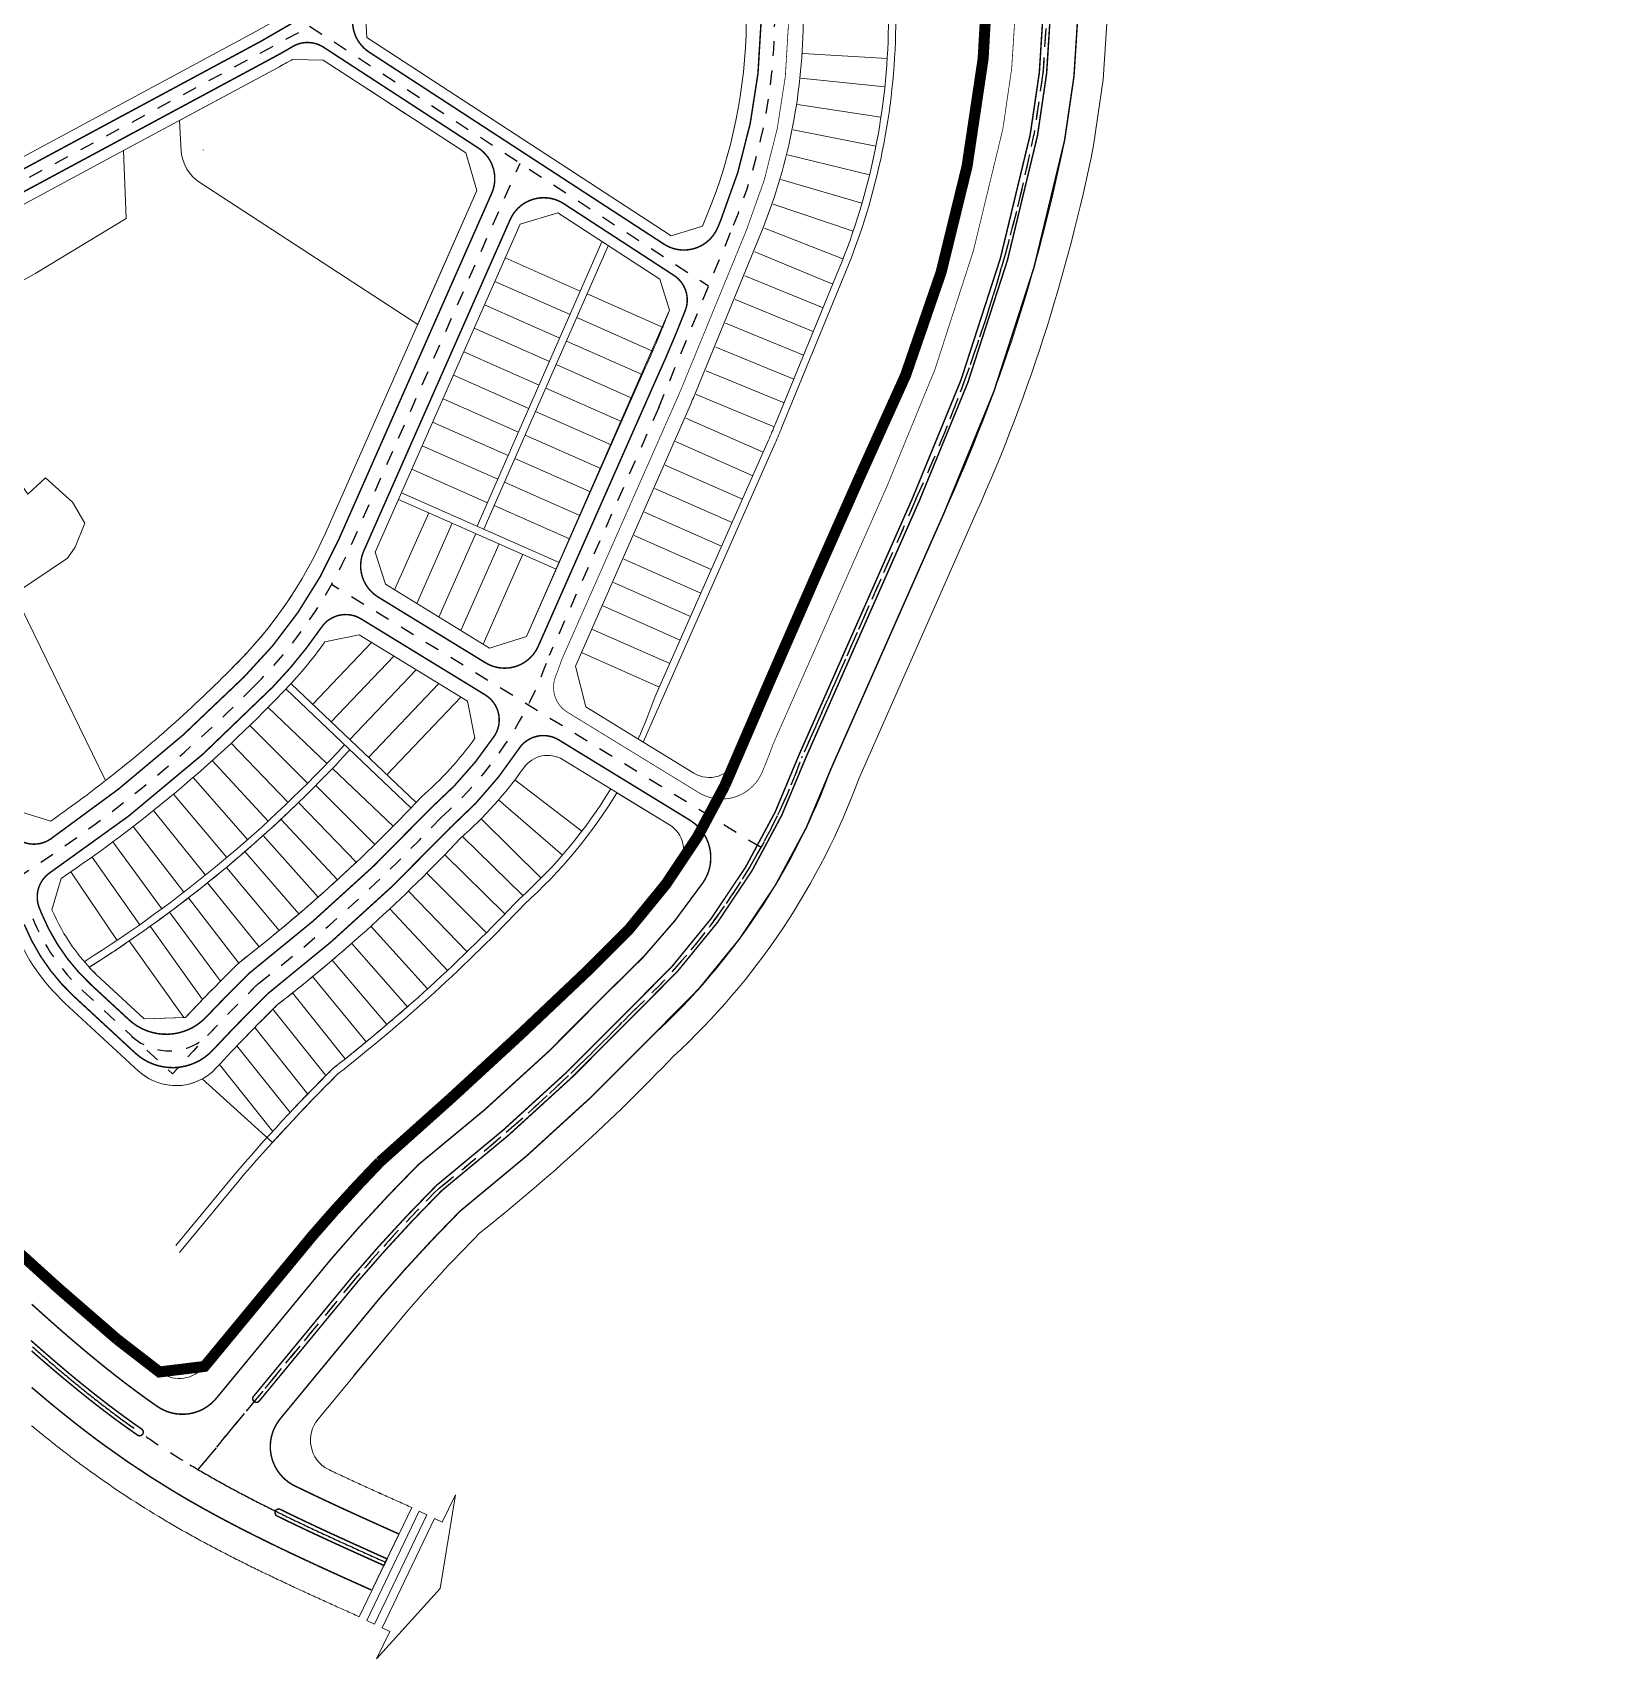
# Model space of a CAD drawing. Extents: x -2063571 to 559285, y 565862 to 1758715.
# Drawn here: x -2062787.53 to -2062776.75, y 566270.82 to 566282.07 of the extents above; entities that cross this region are included whole.
import ezdxf

# ---------------------------------------------------------------- set-up
doc = ezdxf.new("R2010")
doc.units = 0
doc.header["$MEASUREMENT"] = 0
for name, pattern in [('BORDER', [1.75, 0.5, -0.25, 0.5, -0.25, 0, -0.25]), ('DASHDOT', [1, 0.5, -0.25, 0, -0.25]), ('DASHED', [0.75, 0.5, -0.25])]:
    doc.linetypes.add(name, pattern=pattern)
doc.layers.get('0').update_dxf_attribs({"linetype": 'CONTINUOUS'})
for name, color, linetype, lineweight in [('1-RGNC', 30, 'BORDER', 15), ('a-le duong', 6, 'CONTINUOUS', 25), ('DATCHIALO', 4, 'CONTINUOUS', 0), ('k-duongqh', 7, 'CONTINUOUS', 0), ('k-viahe', 6, 'CONTINUOUS', 15), ('k-vienctrinh', 6, 'CONTINUOUS', 15), ('Q-DUONG', 22, 'CONTINUOUS', 0), ('Q-DUONGGT', 7, 'CONTINUOUS', 0)]:
    doc.layers.add(name, color=color, linetype=linetype, lineweight=lineweight)
doc.layers.add('k-timduong', color=1, linetype='DASHDOT')

# ---------------------------------------------------------------- blocks, each defined once
blk = doc.blocks.new('mtd')
at = {"color": 8}
for p, q in [((-0.75, 0.28), (0, 0.5)), ((0, 0.5), (0.75, 0.28)), ((-0.75, 0.28), (-0.5, 0.28)), ((-0.5, 0.21), (-0.5, 0.28)), ((0.5, 0.21), (0.5, 0.28)), ((0.5, 0.28), (0.75, 0.28)), ((-0.5, 0.21), (0.5, 0.21)), ((-0.5, 0.14), (0.5, 0.14)), ((-0.5, 0.14), (-0.5, 0.07)), ((0.5, 0.14), (0.5, 0.07)), ((-0.5, 0.07), (0.5, 0.07)), ((-0.5, 0), (0.5, 0))]:
    blk.add_line(p, q, dxfattribs=at)
blk = doc.blocks.new('MB')
at = {"color": 8, "ltscale": 2}
blk.add_lwpolyline([(789.35, 440.84), (789.78, 432.42, 0.228292), (794.92, 423.93), (854.3, 385.26), (870.42, 421.75), (867.39, 431.98), (828.53, 457.28), (820.16, 457.5, -0.007884), (816.08, 455.22), (789.35, 440.84)], format="xyb", close=True, dxfattribs=at)
at = {"layer": '1-RGNC', "color": 8, "linetype": 'DASHED', "lineweight": 0, "ltscale": 10, "const_width": 3, "flags": 128}
blk.add_lwpolyline([(836.36, 1557.52), (824.73, 1554.37, -0.02913), (686.86, 1426.09), (658.16, 1410.93), (628.52, 1400.56, -0.065655), (488.95, 1377.55, 0.135805), (394.2, 1346.98), (368.67, 1332.2), (265.12, 1270.63), (210.26, 1236.57, -0.000239), (210.25, 1236.56), (76.34, 1153.57), (176.88, 980.42, -0.269581), (176.86, 952.27), (118.85, 852.64), (54.36, 741.86, 0.174044), (38.06, 657.4), (76.44, 340.23), (112.05, 341.59, -0.055379), (222.68, 330.31), (297.32, 317.04), (413.16, 290.21), (598.28, 247.49, -0.103671), (682.73, 190.86, -0.002869), (724.94, 151.49, 0.015436), (772.3, 108.65), (783.87, 99.71), (796.17, 101.22), (825.68, 136.94, -0.014866), (843.98, 156.98, 0.010718), (900.88, 209.35, 0.098293), (937.95, 259.45, -0.003906), (975.06, 344.33, 0.115408), (1010.09, 487.34), (1017.86, 579.98), (1034.81, 674.38), (1039.28, 743.1), (1048.22, 1244.45, -0.007521), (1054.49, 1343.66, -0.083133), (1067.75, 1394.08), (1097.12, 1460.95, 0.274876), (1096.12, 1469.07, -0.085197), (1088.25, 1483.85, 0.250183), (1082.79, 1489.05), (836.36, 1557.52)], format="xyb", dxfattribs=at)
at = {"layer": 'a-le duong', "color": 8, "extrusion": (-0.01066, 0.000859757, 0.999943)}
blk.add_line((795.89, 432.77, -0.16), (795.91, 432.79, -0.86), dxfattribs=at)
at = {"layer": 'DATCHIALO', "color": 8}
for p, q in [((927.41, 359.72), (948.45, 350.42)), ((927.41, 359.72), (948.45, 350.42)), ((927.41, 359.72), (948.45, 350.42)), ((924.58, 353.32), (945.62, 344.02)), ((924.58, 353.32), (945.62, 344.02)), ((924.58, 353.32), (945.62, 344.02)), ((921.75, 346.91), (942.79, 337.62)), ((921.75, 346.91), (942.79, 337.62)), ((921.75, 346.91), (942.79, 337.62)), ((918.92, 340.51), (939.96, 331.21)), ((918.92, 340.51), (939.96, 331.21)), ((918.92, 340.51), (939.96, 331.21)), ((916.1, 334.11), (937.13, 324.81)), ((916.1, 334.11), (937.13, 324.81)), ((916.1, 334.11), (937.13, 324.81)), ((913.27, 327.71), (934.3, 318.41)), ((913.27, 327.71), (934.3, 318.41)), ((913.27, 327.71), (934.3, 318.41)), ((910.44, 321.3), (931.47, 312.01)), ((910.44, 321.3), (931.47, 312.01)), ((910.44, 321.3), (931.47, 312.01)), ((907.61, 314.9), (928.65, 305.6)), ((907.61, 314.9), (928.65, 305.6)), ((907.61, 314.9), (928.65, 305.6)), ((904.78, 308.5), (925.82, 299.2)), ((904.78, 308.5), (925.82, 299.2)), ((904.78, 308.5), (925.82, 299.2)), ((901.95, 302.09), (922.99, 292.8)), ((901.95, 302.09), (922.99, 292.8)), ((901.95, 302.09), (922.99, 292.8)), ((899.12, 295.69), (920.16, 286.4)), ((899.12, 295.69), (920.16, 286.4)), ((899.12, 295.69), (920.16, 286.4))]:
    blk.add_line(p, q, dxfattribs=at)
at = {"layer": 'DATCHIALO', "color": 8, "flags": 128}
for points in [[(914.34, 272.25, 0.023013), (918.92, 283.6), (948.45, 350.42), (949.91, 353.73, 0.006649), (951.71, 357.96), (969.08, 400.27, 0.094448), (982.6, 466.59), (983.78, 558.67)], [(915.72, 271.41), (950.28, 349.61), (951.74, 352.92, 0.006649), (953.56, 357.2), (970.93, 399.51, 0.094448), (984.6, 466.56), (985.79, 559.28)]]:
    blk.add_lwpolyline(points, format="xyb", dxfattribs=at)
at = {"layer": 'DATCHIALO', "color": 8}
for points in [[(959.31, 459.13), (982.27, 457.71)], [(958.75, 452.41), (981.63, 450.01)], [(957.83, 445.21), (980.57, 441.76)], [(956.62, 438.32), (979.19, 433.86)], [(955.12, 431.48), (977.46, 426.03)], [(953.3, 424.72), (975.38, 418.28)], [(951.2, 418.05), (972.97, 410.63)], [(948.79, 411.48), (970.21, 403.1)], [(946.16, 404.99), (967.43, 396.26)], [(943.5, 398.52), (964.78, 389.78)], [(940.84, 392.04), (962.12, 383.31)], [(938.18, 385.56), (959.46, 376.83)], [(935.52, 379.09), (956.8, 370.35)], [(932.87, 372.61), (954.14, 363.88)], [(930.21, 366.14), (951.45, 357.32)]]:
    blk.add_lwpolyline(points, dxfattribs=at)
at = {"layer": 'k-duongqh', "color": 8, "ltscale": 0.5}
for p, q in [((1034.48, 473.39), (1033.18, 452.88)), ((1033.18, 452.88), (1030.61, 435.37)), ((997.87, 334.1), (967.07, 264.41)), ((849.18, 55.53), (841.81, 40.21)), ((841.81, 40.21), (841.49, 40.35))]:
    blk.add_line(p, q, dxfattribs=at)
for centre, radius, start, end in [((574.49, 526.93), 465.22, 335.5117, 348.649), ((793.2, 327.76), 185.05, 312.5707, 339.9811), ((845.12, 48.42), 8.84, 245.821, 245.8228)]:
    blk.add_arc(centre, radius, start, end, dxfattribs=at)
at = {"layer": 'k-timduong', "color": 8, "linetype": 'DASHDOT', "ltscale": 6}
for p, q in [((678.57, 387.77), (822.93, 465.44)), ((824.82, 466.56), (933.59, 395.73)), ((824.82, 466.56), (933.59, 395.73)), ((919.98, 362.56), (890.1, 294.96)), ((919.98, 362.56), (890.1, 294.96)), ((919.98, 362.56), (890.1, 294.96)), ((947.88, 242.64), (830.78, 314.32)), ((947.88, 242.64), (830.78, 314.32)), ((762.96, 203.62), (776.4, 191.2)), ((762.96, 203.62), (787.47, 180.97))]:
    blk.add_line(p, q, dxfattribs=at)
for points in [[(1177.17, 1581.42), (1103.68, 1437.62), (1076.73, 1372.67, 0.047424), (1072.58, 1353.14, 0.028441), (1069.28, 1324.22), (1063.73, 1226.57), (1062.56, 1110.69), (1055.26, 714.73, -0.021541), (1046.68, 640.09, 0.045373), (1028.16, 521.28), (1026, 473.85), (1024.72, 453.77), (1022.24, 436.83, -0.05729), (990.11, 337.58), (959.18, 267.58, -0.120977), (912.43, 197.55, -0.035254), (860.09, 149.83, 0.01912), (837.27, 125.12), (794.39, 73.12)], [(744.91, 234.34, 0.056891), (809.6, 286.51, 0.093545), (836.25, 325.25), (882.19, 429.2)], [(744.91, 234.34, 0.056891), (809.6, 286.51, 0.093545), (836.25, 325.25), (882.19, 429.2)], [(749.32, 106.54), (749.69, 106.21), (750.07, 105.88), (750.44, 105.55), (750.82, 105.22), (751.2, 104.89), (751.57, 104.56), (751.95, 104.23), (752.33, 103.91), (752.7, 103.58), (753.08, 103.25), (753.46, 102.92), (753.84, 102.6), (754.22, 102.27), (754.6, 101.95), (754.98, 101.62), (755.36, 101.3), (755.74, 100.97), (756.12, 100.65), (756.5, 100.32), (756.88, 100), (757.26, 99.68), (757.65, 99.36), (758.03, 99.04), (758.41, 98.72), (758.8, 98.39), (759.18, 98.08), (759.57, 97.76), (759.95, 97.44), (760.34, 97.12), (760.72, 96.8), (761.11, 96.48), (761.5, 96.17), (761.89, 95.85), (762.27, 95.54), (762.66, 95.22), (763.05, 94.91), (763.44, 94.59), (763.83, 94.28), (764.22, 93.97), (764.61, 93.66), (765, 93.35), (765.4, 93.04), (765.79, 92.73), (766.18, 92.42), (766.57, 92.11), (766.97, 91.8), (767.36, 91.49), (767.76, 91.19), (768.15, 90.88), (768.55, 90.58), (768.95, 90.27), (769.34, 89.97), (769.74, 89.67), (770.14, 89.36), (770.54, 89.06), (770.94, 88.76), (771.34, 88.46), (771.74, 88.16), (772.14, 87.86), (772.54, 87.57), (772.94, 87.27), (773.35, 86.97), (773.75, 86.68, 0.022171), (792.21, 74.42), (792.64, 74.16), (793.07, 73.9), (793.5, 73.65), (794.39, 73.12), (794.39, 73.12), (794.79, 72.89), (795.22, 72.63), (795.65, 72.38), (796.09, 72.13), (796.52, 71.88), (796.95, 71.63), (797.39, 71.38), (797.82, 71.14), (798.26, 70.89), (798.69, 70.64), (799.13, 70.4), (799.56, 70.15), (800, 69.91), (800.44, 69.67), (800.87, 69.42), (801.31, 69.18), (801.75, 68.94), (802.19, 68.7), (802.63, 68.46), (803.07, 68.22), (803.51, 67.98), (803.95, 67.75), (804.39, 67.51), (804.83, 67.27), (805.27, 67.04), (805.71, 66.8), (806.15, 66.57), (806.59, 66.34), (807.04, 66.1), (807.48, 65.87), (807.92, 65.64), (808.36, 65.41), (808.81, 65.18), (809.25, 64.95), (809.7, 64.72), (810.14, 64.49), (810.59, 64.26), (811.03, 64.04), (811.48, 63.81), (811.92, 63.58), (812.37, 63.36), (812.82, 63.13), (813.26, 62.91), (813.71, 62.68), (814.16, 62.46), (814.61, 62.24), (815.05, 62.01), (815.5, 61.79), (815.95, 61.57), (816.4, 61.35), (816.85, 61.13), (817.3, 60.91), (817.74, 60.69), (818.19, 60.47), (818.64, 60.25), (819.09, 60.03), (819.54, 59.82), (819.99, 59.6), (820.44, 59.38), (820.9, 59.17), (821.35, 58.95), (821.8, 58.73), (822.25, 58.52), (822.7, 58.3), (823.15, 58.09), (823.6, 57.88), (824.06, 57.66), (824.51, 57.45), (824.96, 57.24), (825.41, 57.02), (825.87, 56.81), (826.32, 56.6), (826.77, 56.39), (827.22, 56.18), (827.68, 55.97), (828.13, 55.75), (828.59, 55.54), (829.04, 55.33), (829.49, 55.12), (829.95, 54.91), (830.4, 54.71), (830.86, 54.5), (831.31, 54.29), (831.76, 54.08), (832.22, 53.87), (832.67, 53.66), (833.13, 53.45), (833.58, 53.25), (834.04, 53.04), (834.49, 52.83), (834.95, 52.63), (835.4, 52.42), (835.86, 52.21), (836.31, 52.01), (836.77, 51.8), (837.22, 51.59), (837.68, 51.39), (838.14, 51.18), (838.59, 50.98), (839.05, 50.77), (839.5, 50.56), (839.96, 50.36), (840.41, 50.15), (840.87, 49.95), (841.33, 49.74), (841.78, 49.54), (842.24, 49.33), (842.69, 49.13), (843.15, 48.92), (843.61, 48.72), (844.06, 48.51), (844.52, 48.31), (844.98, 48.1), (845.49, 47.87)]]:
    blk.add_lwpolyline(points, format="xyb", dxfattribs=at)
at = {"layer": 'k-timduong', "color": 8, "ltscale": 10}
blk.add_lwpolyline([(1163.59, 1554.84), (1103.68, 1437.62), (1076.73, 1372.67, 0.047424), (1072.58, 1353.14, 0.028441), (1069.28, 1324.22), (1063.73, 1226.57), (1062.56, 1110.69), (1055.26, 714.73, -0.021541), (1046.68, 640.09, 0.045373), (1028.16, 521.28), (1026, 473.85), (1024.72, 453.77), (1022.24, 436.83, -0.05729), (990.11, 337.58), (959.18, 267.58, -0.120977), (912.43, 197.55, -0.035254), (860.09, 149.83, 0.01912), (837.27, 125.12), (794.39, 73.12)], format="xyb", dxfattribs=at)
at = {"layer": 'k-timduong', "color": 8, "ltscale": 5}
blk.add_lwpolyline([(919.98, 362.56), (940.39, 412.29, 0.094448), (951.61, 467.33), (952.9, 567.88, -0.038482), (954.96, 590.85, -0.038482)], format="xyb", dxfattribs=at)
at = {"layer": 'k-timduong', "color": 8, "linetype": 'DASHDOT', "ltscale": 6}
for centre, radius, start, end in [((793.2, 327.76), 102.3, 311.1963, 341.2998), ((793.2, 327.76), 102.3, 311.1963, 341.2998), ((793.2, 327.76), 102.3, 311.1963, 341.2998), ((548.28, 544.43), 428.68, 307.7739, 316.7634), ((548.28, 544.43), 428.68, 307.7739, 316.7634), ((800.29, 244.01), 55, 202.0993, 227.2495), ((800.29, 244.01), 55, 202.0993, 227.2495), ((1171.7, -160.73), 514.2, 134.5678, 138.3532), ((1171.7, -160.73), 514.2, 134.5678, 136.6978), ((1171.7, -160.73), 514.2, 134.5678, 136.6978), ((786.58, 202.21), 15, 227.2495, 316.6978), ((786.58, 202.21), 15, 227.2495, 316.6978)]:
    blk.add_arc(centre, radius, start, end, dxfattribs=at)
at = {"layer": 'k-viahe', "color": 8}
for p, q in [((828.53, 457.28), (820.16, 457.5)), ((828.53, 457.28), (820.16, 457.5)), ((867.39, 431.98), (828.53, 457.28)), ((867.39, 431.98), (828.53, 457.28)), ((867.39, 431.98), (828.53, 457.28)), ((816.08, 455.22), (774.06, 432.61)), ((816.08, 455.22), (774.06, 432.61)), ((816.08, 455.22), (774.06, 432.61)), ((840.88, 449.24), (850.94, 442.69)), ((870.42, 421.75), (867.39, 431.98)), ((870.42, 421.75), (867.39, 431.98)), ((870.42, 421.75), (867.39, 431.98)), ((829.16, 328.38), (870.42, 421.75)), ((829.16, 328.38), (870.42, 421.75)), ((904.51, 407.8), (870.49, 330.25)), ((906.21, 406.7), (872.32, 329.44)), ((878.16, 403.39), (898.61, 394.35)), ((875.33, 396.99), (895.8, 387.94)), ((900.44, 393.55), (921.15, 384.39)), ((872.5, 390.58), (892.98, 381.53)), ((869.67, 384.18), (890.17, 375.12)), ((897.63, 387.13), (918.32, 377.99)), ((894.81, 380.72), (915.49, 371.59)), ((866.84, 377.78), (887.36, 368.71)), ((864.01, 371.38), (884.55, 362.3)), ((892, 374.31), (912.66, 365.18)), ((889.19, 367.9), (909.83, 358.78)), ((861.18, 364.97), (881.74, 355.89)), ((858.35, 358.57), (878.92, 349.48)), ((886.38, 361.49), (907, 352.38)), ((883.57, 355.08), (904.17, 345.98)), ((855.53, 352.17), (876.11, 343.07)), ((880.75, 348.67), (901.34, 339.57)), ((852.7, 345.76), (873.3, 336.66)), ((849.87, 339.36), (892.86, 320.37)), ((877.94, 342.26), (898.52, 333.17)), ((849.06, 337.53), (892.05, 318.54)), ((875.13, 335.85), (895.69, 326.77)), ((857.29, 333.9), (848, 312.87)), ((863.69, 331.07), (854.02, 309.18)), ((870.1, 328.24), (860.05, 305.49)), ((876.5, 325.41), (866.07, 301.8)), ((882.9, 322.58), (872.09, 298.12)), ((841.68, 298.56), (825.65, 281.72)), ((847.79, 294.82), (830.72, 276.9)), ((853.9, 291.08), (835.79, 272.07)), ((818.4, 285.87, 0), (852.44, 253.46)), ((819.77, 287.32), (853.82, 254.91)), ((860, 287.34), (840.86, 267.24)), ((866.03, 283.66), (845.86, 262.48)), ((813.51, 280.85), (829.51, 265.52)), ((808.53, 275.93), (824.28, 260.18)), ((803.46, 271.11), (818.94, 254.95)), ((798.29, 266.37), (813.48, 249.83)), ((847.56, 248.44), (831.06, 264.24)), ((793.03, 261.73), (807.91, 244.82)), ((842.59, 243.5), (826.47, 259.53)), ((787.68, 257.19), (802.22, 239.92)), ((837.54, 238.65), (821.78, 254.91)), ((782.23, 252.73), (796.42, 235.14)), ((832.41, 233.87), (817.01, 250.37)), ((776.69, 248.38), (790.5, 230.47)), ((827.19, 229.17), (812.14, 245.91)), ((771.14, 244.17), (784.55, 225.98)), ((821.89, 224.56), (807.19, 241.54)), ((765.5, 240.02), (778.49, 221.61)), ((816.5, 220.03), (802.14, 237.25)), ((759.74, 236.04), (772.33, 217.36)), ((811.02, 215.59), (797.01, 233.05)), ((805.5, 211.18), (791.79, 228.94)), ((800.54, 206.24), (786.6, 225.01)), ((795.65, 201.23), (781.37, 221.2)), ((790.55, 196.32), (775.64, 217.19)), ((836.3, 216.54), (851.48, 199.26)), ((831, 211.96), (845.9, 194.44)), ((825.63, 207.47), (840.25, 189.71)), ((820.19, 203.07), (834.52, 185.07)), ((814.81, 198.59), (829.23, 180.49)), ((809.84, 193.59), (824.29, 175.46)), ((805.02, 188.57), (819.49, 170.4)), ((800.25, 183.48), (814.76, 165.27))]:
    blk.add_line(p, q, dxfattribs=at)
for points in [[(681.04, 453.99), (686.12, 462.8), (838.28, 507.78), (846.98, 503.06), (847.99, 499.63, -0.303811), (845.01, 490.07), (832.03, 479.61, -0.046261), (810.19, 465.11), (702.08, 406.95), (692, 411.28, -0.006793), (681.04, 453.99)], [(681.04, 453.99), (686.12, 462.8), (838.28, 507.78), (846.98, 503.06), (847.99, 499.63, -0.303811), (845.01, 490.07), (832.03, 479.61, -0.046261), (810.19, 465.11), (702.08, 406.95), (692, 411.28, -0.006793), (681.04, 453.99)], [(836.88, 98.71), (849.91, 114.51, -0.018468), (871.1, 137.5, 0.034507), (924, 185.77, 0.11947), (974.5, 261.42), (1005.16, 330.82, 0.057473), (1038.5, 434), (1041.15, 452.04), (1042.46, 472.81), (1041.15, 452.04), (1038.5, 434, -0.057473), (1005.16, 330.82), (974.5, 261.42, -0.11947), (924, 185.77, -0.034507), (871.1, 137.5, 0.018468), (849.91, 114.51), (827.11, 86.86, 0.474704), (829.83, 73.18), (830.67, 72.79), (831.11, 72.58), (831.55, 72.37), (831.99, 72.16), (832.43, 71.96), (832.87, 71.75), (833.31, 71.54), (833.75, 71.34), (834.2, 71.13), (834.64, 70.92), (835.08, 70.72), (835.53, 70.51), (835.97, 70.31), (836.42, 70.1), (836.86, 69.9), (837.31, 69.69), (837.75, 69.49), (838.2, 69.28), (838.65, 69.08), (839.09, 68.87), (839.54, 68.67), (839.99, 68.46), (840.43, 68.26), (840.88, 68.05), (841.33, 67.85), (841.78, 67.64), (842.23, 67.44), (842.68, 67.24), (843.13, 67.03), (843.58, 66.83), (844.03, 66.62), (844.48, 66.42), (844.93, 66.22), (845.38, 66.01), (845.83, 65.81), (846.29, 65.6), (846.74, 65.4), (847.19, 65.2), (847.64, 64.99), (848.1, 64.79), (848.55, 64.59), (849, 64.38), (849.46, 64.18), (849.91, 63.97), (850.37, 63.77), (850.82, 63.56), (851.28, 63.36), (851.73, 63.16), (852.19, 62.95), (852.64, 62.75), (838.34, 33), (838.22, 33.05, -0.000008), (838.22, 33.05), (837.76, 33.26, -0.000012), (837.76, 33.26), (837.3, 33.46, -0.000016), (837.3, 33.46), (836.85, 33.67, -0.00002), (836.85, 33.67), (836.39, 33.87, -0.000025), (836.39, 33.87), (835.93, 34.08, -0.000029), (835.93, 34.08), (835.47, 34.28, -0.000033), (835.47, 34.28), (835.02, 34.49, -0.000038), (835.01, 34.49), (834.56, 34.69, -0.000042), (834.56, 34.7), (834.1, 34.9, -0.000046), (834.1, 34.9), (833.64, 35.11, -0.00005), (833.64, 35.11), (833.18, 35.31, -0.000054), (833.18, 35.32), (832.72, 35.52, -0.000058), (832.72, 35.52), (832.26, 35.73, -0.000062), (832.26, 35.73), (831.8, 35.94, -0.000067), (831.8, 35.94), (831.34, 36.14, -0.000071), (831.34, 36.15), (830.88, 36.35, -0.000075), (830.88, 36.35), (830.42, 36.56, -0.000079), (830.42, 36.56), (829.96, 36.77, -0.000083), (829.96, 36.77), (829.5, 36.98, -0.000088), (829.5, 36.98), (829.04, 37.19, -0.000092), (829.04, 37.19), (828.58, 37.39, -0.000096), (828.58, 37.4), (828.12, 37.6, -0.0001), (828.12, 37.61), (827.66, 37.81, -0.000104), (827.65, 37.82), (827.2, 38.02, -0.000108), (827.19, 38.03), (826.74, 38.23, -0.000112), (826.73, 38.24), (826.28, 38.45, -0.000117), (826.27, 38.45), (825.81, 38.66, -0.000121), (825.81, 38.66), (825.35, 38.87, -0.000125), (825.34, 38.87), (824.89, 39.08, -0.000129), (824.88, 39.08), (824.43, 39.29, -0.000133), (824.42, 39.29), (823.97, 39.5, -0.000137), (823.96, 39.51), (823.5, 39.72, -0.000142), (823.49, 39.72), (823.04, 39.93, -0.000146), (823.03, 39.93), (822.58, 40.14, -0.00015), (822.57, 40.15), (822.11, 40.36, -0.000154), (822.11, 40.36), (821.65, 40.57, -0.000158), (821.64, 40.58), (821.19, 40.79, -0.000163), (821.18, 40.79), (820.73, 41, -0.000167), (820.72, 41.01), (820.26, 41.22, -0.000171), (820.25, 41.22), (819.8, 41.43, -0.000175), (819.79, 41.44), (819.34, 41.65, -0.000179), (819.32, 41.65), (818.87, 41.87, -0.000183), (818.86, 41.87), (818.41, 42.08, -0.000187), (818.4, 42.09), (817.94, 42.3, -0.000192), (817.93, 42.31), (817.48, 42.52, -0.000196), (817.47, 42.53), (817.02, 42.74, -0.0002), (817, 42.74), (816.55, 42.96, -0.000204), (816.54, 42.96), (816.09, 43.18, -0.000208), (816.08, 43.18), (815.62, 43.4, -0.000212), (815.61, 43.4), (815.16, 43.62, -0.000217), (815.15, 43.63), (814.7, 43.84, -0.000221), (814.68, 43.85), (814.23, 44.06, -0.000225), (814.22, 44.07), (813.77, 44.29, -0.000229), (813.75, 44.29), (813.3, 44.51, -0.000233), (813.29, 44.51), (812.84, 44.73, -0.000237), (812.82, 44.74), (812.37, 44.96, -0.000242), (812.36, 44.96), (811.91, 45.18, -0.000246), (811.9, 45.19), (811.44, 45.41), (810.97, 45.63), (810.51, 45.86), (810.04, 46.09), (809.58, 46.32), (809.11, 46.54), (808.65, 46.77), (808.19, 47), (807.72, 47.23), (807.26, 47.46), (806.79, 47.7), (806.33, 47.93), (805.86, 48.16), (805.4, 48.39), (804.93, 48.63), (804.47, 48.86), (804, 49.1), (803.54, 49.33), (803.08, 49.57), (802.61, 49.81), (802.15, 50.05), (801.68, 50.29), (801.22, 50.53), (800.75, 50.77), (800.29, 51.01), (799.83, 51.25), (799.36, 51.49), (798.9, 51.74), (798.44, 51.98), (797.97, 52.23), (797.51, 52.48), (797.05, 52.72), (796.58, 52.97), (796.12, 53.22), (795.66, 53.47), (795.2, 53.72), (794.73, 53.97), (794.27, 54.22), (793.81, 54.48), (793.35, 54.73), (792.89, 54.98), (792.42, 55.24), (791.96, 55.5), (791.5, 55.75), (791.04, 56.01), (790.58, 56.27), (790.12, 56.53), (789.66, 56.79), (789.2, 57.06), (788.74, 57.32), (788.28, 57.58), (787.82, 57.85), (787.36, 58.12), (786.9, 58.38), (786.46, 58.64, -0.000068), (786.45, 58.65), (786.01, 58.9), (785.07, 59.46), (784.61, 59.73), (784.16, 60.01), (783.71, 60.28, -0.022187), (764.02, 73.36), (763.59, 73.67), (763.16, 73.98), (762.73, 74.3), (762.31, 74.61), (761.88, 74.93), (761.45, 75.25), (761.03, 75.57), (760.6, 75.89), (760.18, 76.21), (759.76, 76.53), (759.34, 76.85), (758.92, 77.17), (758.5, 77.49), (758.08, 77.82), (757.66, 78.14), (757.24, 78.46), (756.82, 78.79), (756.41, 79.11), (755.99, 79.44), (755.58, 79.77), (755.16, 80.09), (754.75, 80.42), (754.34, 80.75), (753.93, 81.08), (753.51, 81.4), (753.1, 81.73), (752.69, 82.06), (752.29, 82.39), (751.88, 82.72), (751.47, 83.05), (751.06, 83.39), (750.66, 83.72), (750.25, 84.05), (749.85, 84.38), (749.44, 84.72), (749.04, 85.05)], [(817.46, 284.89, 0.036072), (829, 298.72), (838.33, 300.61), (867.87, 282.53), (869.9, 272.46, -0.057819), (855.2, 256.37, -0.039743), (805.75, 211.44, 0.01011), (791.01, 196.34), (779.74, 195.94), (767.81, 206.97, -0.105307), (754.59, 225.69), (757.11, 234.25, 0.052814), (817.46, 284.89)], [(817.46, 284.89, 0.036072), (829, 298.72), (838.33, 300.61), (867.87, 282.53), (869.9, 272.46, -0.057819), (855.2, 256.37, -0.039743), (805.75, 211.44, 0.01011), (791.01, 196.34), (779.74, 195.94), (767.81, 206.97, -0.105307), (754.59, 225.69), (757.11, 234.25, 0.052814), (817.46, 284.89)], [(817.46, 284.89, 0.036072), (829, 298.72), (838.33, 300.61), (867.87, 282.53), (869.9, 272.46, -0.057819), (855.2, 256.37, -0.039743), (805.75, 211.44, 0.01011), (791.01, 196.34), (779.74, 195.94), (767.81, 206.97, -0.105307), (754.59, 225.69), (757.11, 234.25, 0.052814), (817.46, 284.89)], [(817.46, 284.89, 0.036072), (829, 298.72), (838.33, 300.61), (867.87, 282.53), (869.9, 272.46, -0.057819), (855.2, 256.37, -0.039743), (805.75, 211.44, 0.01011), (791.01, 196.34), (779.74, 195.94), (767.81, 206.97, -0.105307), (754.59, 225.69), (757.11, 234.25, 0.052814), (817.46, 284.89)], [(796.17, 101.22, -0.382648), (784.29, 99.42, -0.001057), (783.49, 100), (783.1, 100.28), (782.73, 100.56), (782.35, 100.84), (781.97, 101.11), (781.6, 101.39), (781.22, 101.67), (780.85, 101.95), (780.47, 102.24), (780.1, 102.52), (779.72, 102.8), (779.35, 103.09), (778.98, 103.37), (778.6, 103.66), (778.23, 103.95), (777.86, 104.23), (777.49, 104.52), (777.11, 104.81), (776.74, 105.1), (776.37, 105.4), (776, 105.69), (775.63, 105.98), (775.26, 106.27), (774.89, 106.57), (774.52, 106.86), (774.15, 107.16), (773.78, 107.46), (773.41, 107.75), (773.04, 108.05), (772.67, 108.35), (772.3, 108.65), (771.93, 108.95), (771.56, 109.25), (771.2, 109.55), (770.83, 109.86), (770.46, 110.16), (770.09, 110.46), (769.73, 110.77), (769.36, 111.07), (768.99, 111.38), (768.63, 111.68), (768.26, 111.99), (767.89, 112.3), (767.53, 112.61), (767.16, 112.92), (766.8, 113.23), (766.43, 113.54), (766.07, 113.85), (765.7, 114.16), (765.34, 114.47), (764.97, 114.79), (764.61, 115.1), (764.24, 115.41), (763.88, 115.73), (763.51, 116.04), (763.15, 116.36), (762.79, 116.68), (762.42, 116.99), (762.06, 117.31), (761.69, 117.63), (761.33, 117.95), (760.97, 118.26), (760.61, 118.58), (760.25, 118.9), (759.88, 119.22), (759.52, 119.55), (759.16, 119.87), (758.8, 120.19), (758.43, 120.51), (758.07, 120.84), (757.71, 121.16), (757.35, 121.49), (756.98, 121.81), (756.62, 122.14), (756.26, 122.46), (755.9, 122.79), (755.53, 123.11), (755.17, 123.44), (754.81, 123.77), (754.45, 124.1), (754.09, 124.43), (753.72, 124.76), (753.36, 125.09), (753, 125.42), (752.64, 125.75), (752.27, 126.08), (751.91, 126.41), (751.55, 126.74), (751.19, 127.07), (750.83, 127.4), (750.46, 127.74), (750.1, 128.07), (749.74, 128.4), (749.38, 128.74), (749.02, 129.07)], [(744.51, 219.92, 0.109975), (758.12, 200.27), (778.17, 181.73, 0.414581), (799.38, 182.58, -0.01179), (815.98, 199.75, 0.038765), (865.97, 245.2, 0.058728), (883.17, 264.38, -0.39548), (893.89, 266.6), (922.94, 248.82, -0.428927), (925.37, 237.49, -0.058461), (900.88, 209.35, -0.036043), (849.1, 162.18, 0.019745), (824.64, 135.73), (796.17, 101.21)], [(906.89, 258.64, -0.073572), (882.01, 228.68, -0.037442), (831.19, 182.44, 0.020717), (803.95, 153.08), (788.36, 134.18)], [(908.6, 257.6, -0.073407), (883.41, 227.25, -0.037333), (832.51, 180.94, 0.020647), (805.49, 151.8), (789.37, 132.26)]]:
    blk.add_lwpolyline(points, format="xyb", dxfattribs=at)
for points in [[(845.48, 314.41), (873.87, 297.03), (883.93, 300.17), (915.31, 371.17, 0.01301), (922.95, 389.11), (920.26, 397.55), (892.46, 415.65), (882.23, 412.61), (842.73, 323.21)], [(845.48, 314.41), (873.87, 297.03), (883.93, 300.17), (915.31, 371.17, 0.01301), (922.95, 389.11), (920.26, 397.55), (892.46, 415.65), (882.23, 412.61), (842.73, 323.21)], [(845.48, 314.41), (873.87, 297.03), (883.93, 300.17), (915.31, 371.17, 0.01301), (922.95, 389.11), (920.26, 397.55), (892.46, 415.65), (882.23, 412.61), (842.73, 323.21)], [(821.78, 254.91, -0.004666), (817.01, 250.37), (832.41, 233.87, 0.004164), (837.54, 238.65)], [(817.01, 250.37, -0.004673), (812.14, 245.91), (827.19, 229.17, 0.004169), (832.41, 233.87)], [(812.14, 245.91, -0.00468), (807.19, 241.54), (821.89, 224.56, 0.004175), (827.19, 229.17)], [(807.19, 241.54, -0.004688), (802.14, 237.25), (816.5, 220.03, 0.004182), (821.89, 224.56)], [(802.14, 237.25, -0.004699), (797.01, 233.05), (811.02, 215.58, 0.004191), (816.5, 220.03)], [(797.01, 233.05, -0.004703), (791.79, 228.94), (805.5, 211.18, -0.000174), (805.75, 211.44, 0.003981), (811.02, 215.58)], [(791.79, 228.94, -0.004613), (786.6, 225.01), (800.54, 206.24, -0.003354), (805.5, 211.18)], [(786.6, 225.01, -0.004577), (781.37, 221.2), (795.65, 201.23, -0.003353), (800.54, 206.24)], [(781.37, 221.2, -0.004958), (775.64, 217.19), (790.55, 196.32), (791.01, 196.34, -0.003229), (795.65, 201.23)], [(775.64, 217.19, -0.009229), (764.75, 210.02, 0.019621), (767.81, 206.97), (779.74, 195.94), (790.55, 196.32)], [(836.3, 216.54, -0.00401), (831, 211.96), (845.9, 194.44, 0.00401), (851.48, 199.26)], [(831, 211.96, -0.00401), (825.63, 207.47), (840.25, 189.71, 0.00401), (845.9, 194.44)], [(825.63, 207.47, -0.004011), (820.19, 203.07), (834.52, 185.07, 0.004011), (840.25, 189.71)], [(820.19, 203.07, -0.003073), (815.98, 199.75, 0.000812), (814.81, 198.59), (829.23, 180.49, -0.001431), (831.19, 182.44, 0.002313), (834.52, 185.07)], [(814.81, 198.59, 0.003479), (809.84, 193.59), (824.29, 175.46, -0.003647), (829.23, 180.49)], [(809.84, 193.59, 0.003435), (805.01, 188.58), (819.48, 170.42, -0.003602), (824.29, 175.46)]]:
    blk.add_lwpolyline(points, format="xyb", close=True, dxfattribs=at)
blk.add_lwpolyline([(845.48, 314.41), (873.87, 297.03), (883.93, 300.17), (915.14, 371.32), (922.95, 389.11), (920.26, 397.55), (892.46, 415.65), (882.23, 412.61), (842.73, 323.21)], close=True, dxfattribs=at)
blk.add_lwpolyline([(845.48, 314.41), (873.87, 297.03), (883.93, 300.17), (915.14, 371.32), (922.95, 389.11), (920.26, 397.55), (892.46, 415.65), (882.23, 412.61), (842.73, 323.21)], close=True, dxfattribs=at)
blk.add_lwpolyline([(829.83, 73.18), (830.22, 73), (830.66, 72.79), (831.1, 72.58), (831.54, 72.37), (831.98, 72.17), (832.42, 71.96), (832.87, 71.75), (833.31, 71.55), (833.75, 71.34), (834.19, 71.13), (834.64, 70.93), (835.08, 70.72), (835.52, 70.51), (835.97, 70.31), (836.41, 70.1), (836.86, 69.9), (837.3, 69.69), (837.75, 69.49), (838.2, 69.28), (838.64, 69.08), (839.09, 68.87), (839.54, 68.67), (839.98, 68.46), (840.43, 68.26), (840.88, 68.05), (841.33, 67.85), (841.78, 67.65), (842.23, 67.44), (842.68, 67.24), (843.13, 67.03), (843.58, 66.83), (844.03, 66.63), (844.48, 66.42), (844.93, 66.22), (845.38, 66.01), (845.83, 65.81), (846.28, 65.61), (846.74, 65.4), (847.19, 65.2), (847.64, 64.99), (848.1, 64.79), (848.55, 64.59), (849, 64.38), (849.46, 64.18), (849.91, 63.97), (850.37, 63.77), (850.82, 63.56), (851.28, 63.36), (851.73, 63.16), (851.86, 63.1)], dxfattribs=at)
for centre, radius, start, end in [((745.97, 585.56), 148, 298.2784, 300.0853), ((745.97, 585.56), 148, 298.2784, 300.0853), ((720.31, 376.48), 119, 314.7639, 336.1603), ((720.31, 376.48), 119, 314.7639, 336.1603), ((720.31, 376.48), 119, 314.7639, 336.1603), ((548.73, 543.81), 358.66, 307.9341, 315.4024), ((548.73, 543.81), 358.66, 307.9341, 315.4024), ((576.09, 508.41), 351.02, 302.2504, 317.3704), ((576.09, 508.41), 353.02, 302.3044, 317.3649)]:
    blk.add_arc(centre, radius, start, end, dxfattribs=at)
at = {"layer": 'k-vienctrinh', "color": 8}
for p, q in [((880.76, 261.09), (899, 247.08)), ((880.76, 261.09), (899, 247.08)), ((876.35, 255.66), (893.72, 240.59)), ((871.57, 250.5), (887.95, 234.35)), ((866.52, 245.7), (882.9, 229.55)), ((861.61, 240.72), (877.99, 224.57)), ((856.74, 235.69), (872.99, 219.42)), ((851.78, 230.75), (867.74, 214.25)), ((846.67, 225.95), (862.4, 209.17)), ((841.52, 221.2), (856.98, 204.17))]:
    blk.add_line(p, q, dxfattribs=at)
at = {"layer": 'k-vienctrinh', "color": 8, "lineweight": -2, "ltscale": 0.2}
blk.add_lwpolyline([(769.22, 260.93), (744.36, 311.8), (758.82, 321.51), (760.91, 324.54), (763.51, 331.09), (760.22, 336.78), (752.79, 343.46), (748.05, 338.98), (745.5, 342.74), (740.2, 350.51), (732.26, 362.16), (737.42, 365.17), (725.99, 385.73), (750.19, 399.18), (774.79, 414.12), (774.06, 432.61), (777.98, 434.72)], dxfattribs=at)
blk.add_lwpolyline([(820.02, 311.52), (820.02, 311.52, -0.053084), (804.11, 291.99, -0.032598), (769.22, 260.93)], format="xyb", dxfattribs=at)
at = {"layer": 'Q-DUONGGT', "color": 8, "ltscale": 0.5, "const_width": 0.4}
for points in [[(1025, 473.91), (1023.73, 453.87), (1021.25, 437, -0.057278), (989.2, 337.98), (958.25, 267.96, -0.121076), (911.73, 198.27, -0.035301), (859.42, 150.58, 0.019158), (836.51, 125.76), (809.51, 93.03, 0.944689), (811.06, 91.76), (838.04, 124.47, -0.019081), (860.76, 149.08, 0.035208), (913.13, 196.84, 0.12088), (960.11, 267.21), (991.02, 337.17, 0.057301), (1023.22, 436.65), (1025.72, 453.66), (1026.99, 473.8)], [(948.67, 530.3, 0.505162), (935.83, 540.02), (861.81, 518.13, 0.414214), (855.06, 505.71), (857.12, 498.75, -0.303811), (853.14, 486), (840.25, 475.62), (840.25, 475.62, 0.509819), (841.07, 459.45), (921.39, 407.14, 0.470338), (936.1, 411.73), (936.92, 413.72, 0.094448), (947.86, 467.38), (948.67, 530.3)], [(1034.48, 473.39), (1033.18, 452.88), (1030.61, 435.37, -0.057385), (997.87, 334.1), (967.07, 264.41, -0.120174), (918.39, 191.48, -0.034864), (865.76, 143.48, 0.018787), (843.78, 119.65), (816.84, 86.99, 0.466865), (820.15, 68.98), (820.59, 68.76), (821.03, 68.54), (821.47, 68.33), (821.91, 68.11), (822.36, 67.9), (822.8, 67.68), (823.24, 67.47), (823.68, 67.26), (824.13, 67.04), (824.57, 66.83), (825.01, 66.62), (825.46, 66.41), (825.9, 66.19), (826.35, 65.98), (826.79, 65.77), (827.24, 65.56), (827.69, 65.35), (828.13, 65.14), (828.58, 64.93), (829.02, 64.72), (829.47, 64.51), (829.92, 64.3), (830.37, 64.09), (830.81, 63.88), (831.26, 63.67), (831.71, 63.46), (832.16, 63.26), (832.61, 63.05), (833.06, 62.84), (833.51, 62.63), (833.96, 62.43), (834.41, 62.22), (834.86, 62.01), (835.31, 61.81), (835.76, 61.6), (836.21, 61.39), (836.66, 61.19), (837.11, 60.98), (837.56, 60.77), (838.01, 60.57), (838.47, 60.36), (838.92, 60.16), (839.37, 59.95), (839.82, 59.75), (840.28, 59.54), (840.73, 59.34), (841.18, 59.13), (841.64, 58.93), (842.09, 58.72), (842.54, 58.52), (843, 58.31), (843.45, 58.11), (843.9, 57.9), (844.36, 57.7), (844.81, 57.49), (845.27, 57.29), (845.72, 57.08), (846.18, 56.88), (846.63, 56.68), (847.09, 56.47), (847.54, 56.27), (848, 56.06), (848.46, 55.86), (849.18, 55.53)], [(828.62, 460.8, 0.286025), (820.16, 460.97, -0.010888), (814.66, 457.86), (699.64, 395.99, 0.352959), (695.75, 386.73, 0.009086), (713.1, 330.25, 0.013319), (742.23, 248.69, 0.483495), (754.21, 244.98, 0.047534), (806.95, 289.16, 0.093586), (832.82, 326.76), (874.44, 420.95, 0.367761), (870.75, 433.37), (828.62, 460.8)], [(924.12, 398.61), (894.09, 418.16, 0.462244), (879.49, 413.83), (839.58, 323.5, 0.375714), (843.5, 310.93), (872.76, 293.02, 0.453791), (887.13, 297.51), (918.95, 369.53, 0.013958), (927.2, 388.99, 0.356692), (924.12, 398.61)], [(747.03, 221.69, 0.110083), (760.64, 202.02), (777.27, 186.65, 0.412907), (798.42, 187.43, -0.010477), (813.34, 202.76, 0.03901), (863.19, 248.08, 0.067411), (881.86, 269.57, -0.40501), (892.73, 272), (928.44, 250.14, -0.428547), (932.09, 233.15, -0.058344), (906.48, 203.63, -0.035655), (854.43, 156.19, 0.019445), (830.76, 130.58), (799.39, 92.54, -0.390387), (783.28, 90.33, -0.005986), (778.57, 93.68), (778.37, 93.83), (777.98, 94.12), (777.59, 94.4), (777.21, 94.69), (776.82, 94.98), (776.43, 95.27), (776.04, 95.56), (775.66, 95.85), (775.27, 96.14), (774.88, 96.43), (774.5, 96.73), (774.11, 97.02), (773.73, 97.32), (773.34, 97.61), (772.96, 97.91), (772.58, 98.21), (772.19, 98.5), (771.81, 98.8), (771.43, 99.1), (771.05, 99.4), (770.67, 99.7), (770.29, 100.01), (769.9, 100.31), (769.52, 100.61), (769.14, 100.92), (768.77, 101.22), (768.39, 101.52), (768.01, 101.83), (767.63, 102.14), (767.25, 102.44), (766.87, 102.75), (766.5, 103.06), (766.12, 103.37), (765.74, 103.68), (765.37, 103.99), (764.99, 104.3), (764.61, 104.61), (764.24, 104.93), (763.86, 105.24), (763.49, 105.55), (763.11, 105.87), (762.74, 106.18), (762.37, 106.5), (761.99, 106.81), (761.62, 107.13), (761.25, 107.45), (760.87, 107.76), (760.5, 108.08), (760.13, 108.4), (759.76, 108.72), (759.39, 109.04), (759.01, 109.36), (758.64, 109.68), (758.27, 110), (757.9, 110.32), (757.53, 110.64), (757.16, 110.97), (756.79, 111.29), (756.42, 111.61), (756.05, 111.94), (755.69, 112.26), (755.32, 112.58), (754.95, 112.91), (754.58, 113.24), (754.21, 113.56), (753.84, 113.89), (753.47, 114.22), (753.11, 114.54), (752.74, 114.87), (752.37, 115.2), (752, 115.53), (751.64, 115.86), (751.27, 116.19), (750.9, 116.52), (750.54, 116.85), (750.17, 117.18), (749.8, 117.51), (749.44, 117.84), (749.07, 118.17)], [(841.49, 40.35), (841.04, 40.55, -0.000012), (841.04, 40.55), (840.58, 40.76, -0.000016), (840.58, 40.76), (840.12, 40.96, -0.00002), (840.12, 40.96), (839.67, 41.17, -0.000025), (839.67, 41.17), (839.21, 41.37, -0.000029), (839.21, 41.37), (838.75, 41.58, -0.000033), (838.75, 41.58), (838.3, 41.79, -0.000038), (838.3, 41.79), (837.84, 41.99, -0.000041), (837.84, 41.99), (837.38, 42.2, -0.000046), (837.38, 42.2), (836.92, 42.4, -0.00005), (836.92, 42.4), (836.47, 42.61, -0.000054), (836.47, 42.61), (836.01, 42.81, -0.000058), (836.01, 42.82), (835.55, 43.02, -0.000062), (835.55, 43.02), (835.09, 43.23, -0.000067), (835.09, 43.23), (834.64, 43.43, -0.000071), (834.63, 43.44), (834.18, 43.64, -0.000075), (834.18, 43.64), (833.72, 43.85, -0.000079), (833.72, 43.85), (833.26, 44.06, -0.000083), (833.26, 44.06), (832.81, 44.26, -0.000088), (832.8, 44.26), (832.35, 44.47, -0.000092), (832.34, 44.47), (831.89, 44.68, -0.000096), (831.89, 44.68), (831.43, 44.89, -0.0001), (831.43, 44.89), (830.97, 45.1, -0.000104), (830.97, 45.1), (830.51, 45.3, -0.000108), (830.51, 45.31), (830.06, 45.51, -0.000112), (830.05, 45.51), (829.6, 45.72, -0.000117), (829.59, 45.72), (829.14, 45.93, -0.000121), (829.14, 45.93), (828.68, 46.14, -0.000125), (828.68, 46.14), (828.22, 46.35, -0.000129), (828.22, 46.35), (827.76, 46.56, -0.000133), (827.76, 46.56), (827.31, 46.77, -0.000137), (827.3, 46.77), (826.85, 46.98, -0.000142), (826.84, 46.99), (826.39, 47.2, -0.000146), (826.38, 47.2), (825.93, 47.41, -0.00015), (825.93, 47.41), (825.47, 47.62, -0.000154), (825.47, 47.62), (825.01, 47.83, -0.000158), (825.01, 47.83), (824.56, 48.04, -0.000163), (824.55, 48.05), (824.1, 48.26, -0.000167), (824.09, 48.26), (823.64, 48.47, -0.000171), (823.63, 48.47), (823.18, 48.68, -0.000175), (823.17, 48.69), (822.72, 48.9, -0.000179), (822.72, 48.9), (822.26, 49.11, -0.000183), (822.26, 49.12), (821.8, 49.33, -0.000187), (821.8, 49.33), (821.35, 49.54, -0.000192), (821.34, 49.55), (820.89, 49.76, -0.000196), (820.88, 49.76), (820.43, 49.97, -0.0002), (820.42, 49.98), (819.97, 50.19, -0.000204), (819.97, 50.19), (819.51, 50.41, -0.000208), (819.51, 50.41), (819.06, 50.63, -0.000212), (819.05, 50.63), (818.6, 50.84, -0.000217), (818.59, 50.85), (818.14, 51.06, -0.000221), (818.13, 51.07), (817.68, 51.28, -0.000225), (817.67, 51.28), (817.22, 51.5, -0.000229), (817.22, 51.5), (816.77, 51.72, -0.000233), (816.76, 51.72), (816.31, 51.94, -0.000237), (816.3, 51.94), (815.85, 52.16, -0.000242), (815.84, 52.16), (815.39, 52.38, -0.000246), (815.39, 52.39), (814.93, 52.61), (814.47, 52.83), (814.02, 53.05), (813.56, 53.27), (813.1, 53.5), (812.65, 53.72), (812.19, 53.95), (811.73, 54.17), (811.28, 54.4), (810.82, 54.63), (810.36, 54.85), (809.91, 55.08), (809.45, 55.31), (808.99, 55.54), (808.54, 55.77), (808.08, 56), (807.63, 56.23), (807.17, 56.46), (806.72, 56.69), (806.26, 56.93), (805.81, 57.16), (805.35, 57.4), (804.9, 57.63), (804.44, 57.87), (803.99, 58.1), (803.54, 58.34), (803.08, 58.58), (802.63, 58.82), (802.18, 59.06), (801.72, 59.3), (801.27, 59.54), (800.82, 59.78), (800.37, 60.02), (799.91, 60.26), (799.46, 60.51), (799.01, 60.75), (798.56, 61), (798.11, 61.24), (797.66, 61.49), (797.21, 61.74), (796.76, 61.99), (796.31, 62.23), (795.86, 62.48), (795.41, 62.74), (794.96, 62.99), (794.51, 63.24), (794.06, 63.49), (793.62, 63.75), (793.17, 64), (792.72, 64.26), (792.27, 64.52), (791.83, 64.77), (791.38, 65.03), (790.94, 65.29), (790.5, 65.55, -0.000068), (790.5, 65.55), (790.07, 65.8), (789.16, 66.34), (788.71, 66.6), (788.27, 66.87), (787.83, 67.13, -0.022179), (768.74, 79.82), (768.32, 80.12), (767.91, 80.42), (767.49, 80.73), (767.07, 81.04), (766.66, 81.35), (766.25, 81.66), (765.83, 81.97), (765.42, 82.28), (765.01, 82.59), (764.6, 82.9), (764.19, 83.21), (763.78, 83.52), (763.37, 83.84), (762.96, 84.15), (762.55, 84.47), (762.15, 84.78), (761.74, 85.1), (761.34, 85.41), (760.93, 85.73), (760.53, 86.05), (760.12, 86.37), (759.72, 86.69), (759.32, 87.01), (758.92, 87.33), (758.52, 87.65), (758.12, 87.97), (757.72, 88.29), (757.32, 88.61), (756.92, 88.94), (756.52, 89.26), (756.12, 89.58), (755.73, 89.91), (755.33, 90.23), (754.93, 90.56), (754.54, 90.88), (754.14, 91.21), (753.75, 91.54), (753.36, 91.86), (752.96, 92.19), (752.57, 92.52), (752.18, 92.85), (751.79, 93.18), (751.4, 93.51), (751.01, 93.84), (750.62, 94.17), (750.23, 94.5), (749.84, 94.83), (749.45, 95.16), (749.07, 95.49)], [(749.03, 105.46), (749.41, 105.13), (749.78, 104.8), (750.16, 104.47), (750.54, 104.14), (750.91, 103.81), (751.29, 103.48), (751.67, 103.15), (752.05, 102.82), (752.43, 102.49), (752.81, 102.17), (753.19, 101.84), (753.57, 101.51), (753.95, 101.19), (754.33, 100.86), (754.71, 100.53), (755.09, 100.21), (755.47, 99.89), (755.85, 99.56), (756.24, 99.24), (756.62, 98.91), (757, 98.59), (757.39, 98.27), (757.77, 97.95), (758.16, 97.63), (758.54, 97.31), (758.93, 96.99), (759.32, 96.67), (759.7, 96.35), (760.09, 96.03), (760.48, 95.71), (760.87, 95.39), (761.25, 95.08), (761.64, 94.76), (762.03, 94.44), (762.42, 94.13), (762.81, 93.81), (763.21, 93.5), (763.6, 93.19), (763.99, 92.87), (764.38, 92.56), (764.78, 92.25), (765.17, 91.94), (765.56, 91.63), (765.96, 91.32), (766.35, 91.01), (766.75, 90.7), (767.15, 90.4), (767.54, 90.09), (767.94, 89.78), (768.34, 89.48), (768.74, 89.17), (769.14, 88.87), (769.54, 88.57), (769.94, 88.26), (770.34, 87.96), (770.74, 87.66), (771.14, 87.36), (771.54, 87.06), (771.95, 86.76), (772.35, 86.46), (772.76, 86.17), (773.16, 85.87, 0.005742), (777.86, 82.53, 1.059064), (779, 84.17, -0.00574), (774.34, 87.49), (773.94, 87.78), (773.54, 88.08), (773.14, 88.37), (772.74, 88.67), (772.34, 88.96), (771.94, 89.26), (771.54, 89.56), (771.14, 89.86), (770.74, 90.16), (770.35, 90.46), (769.95, 90.76), (769.55, 91.07), (769.16, 91.37), (768.76, 91.67), (768.37, 91.98), (767.98, 92.28), (767.58, 92.59), (767.19, 92.9), (766.8, 93.2), (766.41, 93.51), (766.02, 93.82), (765.62, 94.13), (765.23, 94.44), (764.84, 94.75), (764.46, 95.06), (764.07, 95.37), (763.68, 95.69), (763.29, 96), (762.9, 96.31), (762.52, 96.63), (762.13, 96.94), (761.74, 97.26), (761.36, 97.57), (760.97, 97.89), (760.59, 98.21), (760.2, 98.53), (759.82, 98.84), (759.44, 99.16), (759.05, 99.48), (758.67, 99.8), (758.29, 100.12), (757.91, 100.44), (757.53, 100.77), (757.15, 101.09), (756.77, 101.41), (756.39, 101.73), (756.01, 102.06), (755.63, 102.38), (755.25, 102.7), (754.87, 103.03), (754.49, 103.35), (754.11, 103.68), (753.74, 104.01), (753.36, 104.33), (752.98, 104.66), (752.61, 104.99), (752.23, 105.32), (751.85, 105.64), (751.48, 105.97), (751.1, 106.3), (750.73, 106.63), (750.35, 106.96), (749.98, 107.29), (749.61, 107.62), (749.23, 107.95), (748.86, 108.28)], [(845.93, 48.77), (845.38, 49.02), (844.93, 49.22), (844.47, 49.42), (844.02, 49.63), (843.56, 49.83), (843.1, 50.04), (842.65, 50.24), (842.19, 50.45), (841.74, 50.65), (841.28, 50.86), (840.83, 51.06), (840.37, 51.27), (839.91, 51.48), (839.46, 51.68), (839, 51.89), (838.55, 52.09), (838.09, 52.3), (837.64, 52.5), (837.18, 52.71), (836.73, 52.92), (836.27, 53.12), (835.82, 53.33), (835.36, 53.54), (834.91, 53.74), (834.45, 53.95), (834, 54.16), (833.54, 54.36), (833.09, 54.57), (832.63, 54.78), (832.18, 54.99), (831.73, 55.2), (831.27, 55.4), (830.82, 55.61), (830.37, 55.82), (829.91, 56.03), (829.46, 56.24), (829.01, 56.45), (828.55, 56.66), (828.1, 56.87), (827.65, 57.08), (827.19, 57.29), (826.74, 57.5), (826.29, 57.72), (825.84, 57.93), (825.39, 58.14), (824.93, 58.35), (824.48, 58.57), (824.03, 58.78), (823.58, 58.99), (823.13, 59.21), (822.68, 59.42), (822.23, 59.64), (821.78, 59.85), (821.33, 60.07), (820.88, 60.28), (820.43, 60.5), (819.98, 60.72), (819.53, 60.93), (819.08, 61.15), (818.63, 61.37), (818.18, 61.59), (817.73, 61.81), (817.29, 62.03), (816.85, 62.24, 1.01367), (815.97, 60.45), (816.41, 60.23), (816.86, 60.01), (817.31, 59.79), (817.76, 59.57), (818.21, 59.35), (818.66, 59.13), (819.11, 58.92), (819.56, 58.7), (820.01, 58.48), (820.46, 58.26), (820.91, 58.05), (821.37, 57.83), (821.82, 57.62), (822.27, 57.4), (822.72, 57.19), (823.18, 56.97), (823.63, 56.76), (824.08, 56.54), (824.53, 56.33), (824.99, 56.12), (825.44, 55.91), (825.89, 55.69), (826.35, 55.48), (826.8, 55.27), (827.26, 55.06), (827.71, 54.85), (828.16, 54.64), (828.62, 54.43), (829.07, 54.22), (829.53, 54.01), (829.98, 53.8), (830.44, 53.59), (830.89, 53.38), (831.35, 53.17), (831.8, 52.96), (832.26, 52.75), (832.71, 52.55), (833.17, 52.34), (833.62, 52.13), (834.08, 51.92), (834.53, 51.72), (834.99, 51.51), (835.44, 51.3), (835.9, 51.09), (836.36, 50.89), (836.81, 50.68), (837.27, 50.48), (837.72, 50.27), (838.18, 50.06), (838.64, 49.86), (839.09, 49.65), (839.55, 49.45), (840, 49.24), (840.46, 49.04), (840.92, 48.83), (841.37, 48.63), (841.83, 48.42), (842.28, 48.22), (842.74, 48.01), (843.2, 47.81), (843.65, 47.6), (844.11, 47.4), (844.57, 47.19), (845.06, 46.97), (845.93, 48.77)]]:
    blk.add_lwpolyline(points, format="xyb", dxfattribs=at)
at = {"layer": 'Q-DUONGGT', "color": 8, "ltscale": 0.5}
for points, const_width in [([(1023.83, 565.68, 0.016327), (1019.6, 521.98), (1017.44, 474.56), (1016.19, 454.9), (1013.79, 438.52, -0.057191), (982.28, 341.3), (951.22, 270.99, -0.01235), (948.21, 263.26, -0.46001), (930.87, 257.64), (895.13, 279.52, -0.363718), (891.86, 289.27, 0.011472), (893.53, 293.84), (924.95, 364.94, 0.006649), (926.51, 368.61), (943.86, 410.87, 0.094448), (955.36, 467.28), (956.37, 546.04, -0.293133), (958.15, 548.75), (965.09, 551.82, -0.034009), (988.9, 560.16, -0.082174), (1023.83, 565.68)], 0.2), ([(689.77, 408.05, 0.474082), (701.28, 403.11), (811.61, 462.46, 0.046261), (833.91, 477.27), (846.89, 487.73, 0.303811), (850.87, 500.48), (849.29, 505.82, 0.414214), (839.35, 511.23), (683.1, 465.03, 0.399291), (677.59, 455.49, 0.007532)], 0.4), ([(814.74, 286.39, -0.053334), (754.13, 235.87, 0.363576), (751.24, 225.95, 0.000335), (751.64, 224.94, 0.11028), (765.28, 205.22), (775.54, 195.74, 0.409908), (796.58, 196.41, -0.008129), (808.39, 208.42, 0.039483), (857.98, 253.48, 0.066251), (875.15, 273.01, 0.425893), (872.67, 284.28), (838.83, 304.99, 0.399213), (828.06, 302.69, -0.042163)], 0.4)]:
    blk.add_lwpolyline(points, format="xyb", close=True, dxfattribs=dict(at, const_width=const_width))
for points in [[(1015.8, 565.2, 0.015882), (1011.68, 522.18), (1009.52, 474.75), (1008.3, 455.49), (1005.98, 439.66, -0.057096), (975.06, 344.33), (943.86, 273.72, -0.011762), (941.15, 266.7, -0.461246), (929.58, 262.93), (913.09, 273.02), (900.11, 280.97), (897.33, 292.14), (927.17, 360.07), (928.63, 363.37, 0.006649), (930.19, 367.04), (947.56, 409.35, 0.094448), (959.36, 467.23), (960.42, 549.75)], [(944.69, 532.53), (944.69, 532.53), (938.07, 537.55), (862.66, 515.25), (857.94, 506.56), (859.99, 499.6, -0.303811), (855.02, 483.67), (839.99, 471.55), (840.4, 463.47), (923.4, 409.42), (931.92, 412.07), (933.22, 415.24, 0.094448), (943.86, 467.43), (944.69, 532.53)], [(769.22, 260.93, -0.012945), (754.28, 249.89), (743.73, 253.12, -0.012378), (716.74, 328.79, -0.008974), (699.53, 384.45), (703.91, 394.88), (774.06, 432.61), (774.79, 414.12), (750.19, 399.18), (725.99, 385.73), (737.42, 365.17), (732.26, 362.16), (740.2, 350.51), (745.5, 342.74), (748.05, 338.98), (752.79, 343.46), (760.22, 336.78), (763.51, 331.09), (760.91, 324.54), (758.82, 321.51), (744.36, 311.8), (769.22, 260.93)], [(817.46, 284.89, 0.036072), (829, 298.72), (838.33, 300.61), (867.87, 282.53), (869.9, 272.46, -0.057819), (855.2, 256.37, -0.039743), (805.75, 211.44, 0.01011), (791.01, 196.34), (779.74, 195.94), (767.81, 206.97, -0.105307), (754.59, 225.69), (757.11, 234.25, 0.052814), (817.46, 284.89)], [(796.17, 101.22, -0.382648), (784.29, 99.42, -0.001057), (783.49, 100), (783.1, 100.28), (782.73, 100.56), (782.35, 100.84), (781.97, 101.11), (781.6, 101.39), (781.22, 101.67), (780.85, 101.95), (780.47, 102.24), (780.1, 102.52), (779.72, 102.8), (779.35, 103.09), (778.98, 103.37), (778.6, 103.66), (778.23, 103.95), (777.86, 104.23), (777.49, 104.52), (777.11, 104.81), (776.74, 105.1), (776.37, 105.4), (776, 105.69), (775.63, 105.98), (775.26, 106.27), (774.89, 106.57), (774.52, 106.86), (774.15, 107.16), (773.78, 107.46), (773.41, 107.75), (773.04, 108.05), (772.67, 108.35), (772.3, 108.65), (771.93, 108.95), (771.56, 109.25), (771.2, 109.55), (770.83, 109.86), (770.46, 110.16), (770.09, 110.46), (769.73, 110.77), (769.36, 111.07), (768.99, 111.38), (768.63, 111.68), (768.26, 111.99), (767.89, 112.3), (767.53, 112.61), (767.16, 112.92), (766.8, 113.23), (766.43, 113.54), (766.07, 113.85), (765.7, 114.16), (765.34, 114.47), (764.97, 114.79), (764.61, 115.1), (764.24, 115.41), (763.88, 115.73), (763.51, 116.04), (763.15, 116.36), (762.79, 116.68), (762.42, 116.99), (762.06, 117.31), (761.69, 117.63), (761.33, 117.95), (760.97, 118.26), (760.61, 118.58), (760.25, 118.9), (759.88, 119.22), (759.52, 119.55), (759.16, 119.87), (758.8, 120.19), (758.43, 120.51), (758.07, 120.84), (757.71, 121.16), (757.35, 121.49), (756.98, 121.81), (756.62, 122.14), (756.26, 122.46), (755.9, 122.79), (755.53, 123.11), (755.17, 123.44), (754.81, 123.77), (754.45, 124.1), (754.09, 124.43), (753.72, 124.76), (753.36, 125.09), (753, 125.42), (752.64, 125.75), (752.27, 126.08), (751.91, 126.41), (751.55, 126.74), (751.19, 127.07), (750.83, 127.4), (750.46, 127.74), (750.1, 128.07), (749.74, 128.4), (749.38, 128.74), (749.02, 129.07)], [(744.51, 219.92, 0.109975), (758.12, 200.27), (778.17, 181.73, 0.321851), (795.53, 179.58), (814.68, 162.26, -0.013413), (832.51, 180.94, 0.037333), (883.41, 227.25, 0.073407), (908.6, 257.6), (922.94, 248.82, -0.428927), (925.37, 237.49, -0.058461), (900.88, 209.35, -0.036043), (849.1, 162.18, 0.019745), (824.64, 135.73), (796.17, 101.21)]]:
    blk.add_lwpolyline(points, format="xyb", dxfattribs=at)
at = {"layer": 'k-duongqh', "color": 8, "ltscale": 2, "xscale": 33.01135313885064, "yscale": 33.01135313885064, "zscale": 33.01135313885064, "rotation": 244.3206136969216}
blk.add_blockref('mtd', (845.49, 47.87), dxfattribs=at)

msp = doc.modelspace()

# ---------------------------------------------------------------- block references
at = {"layer": 'Q-DUONG', "xscale": 0.02520000000004075, "yscale": 0.02520000000004075, "zscale": 0.02520000000004075}
msp.add_blockref('MB', (-2062806.412, 566270.358), dxfattribs=at)

doc.saveas('drawing.dxf')
